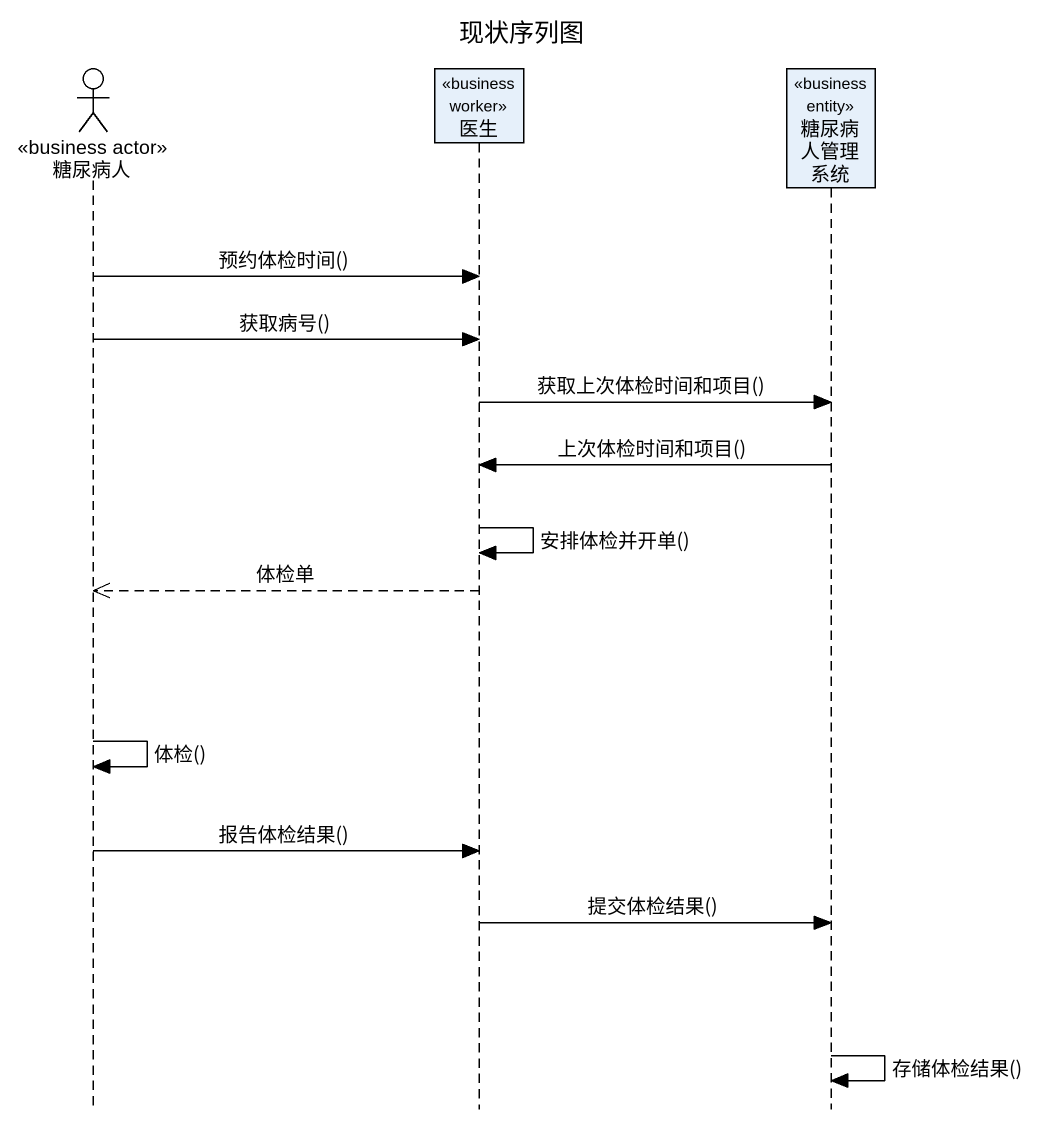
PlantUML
@startuml
title 现状序列图
hide footbox
actor 糖尿病人 <<business actor>>
participant 医生 <<business worker>>
participant 糖尿病人管理系统 <<business entity>>

糖尿病人 -> 医生 : 预约体检时间()
糖尿病人 -> 医生 : 获取病号()
医生 -> 糖尿病人管理系统 : 获取上次体检时间和项目()
糖尿病人管理系统 -> 医生 : 上次体检时间和项目()
医生 -> 医生 : 安排体检并开单()
医生 -->> 糖尿病人 : 体检单
糖尿病人 -> 糖尿病人 : 体检()
糖尿病人 -> 医生 : 报告体检结果()
医生 -> 糖尿病人管理系统 : 提交体检结果()
糖尿病人管理系统 -> 糖尿病人管理系统 : 存储体检结果()
@enduml
